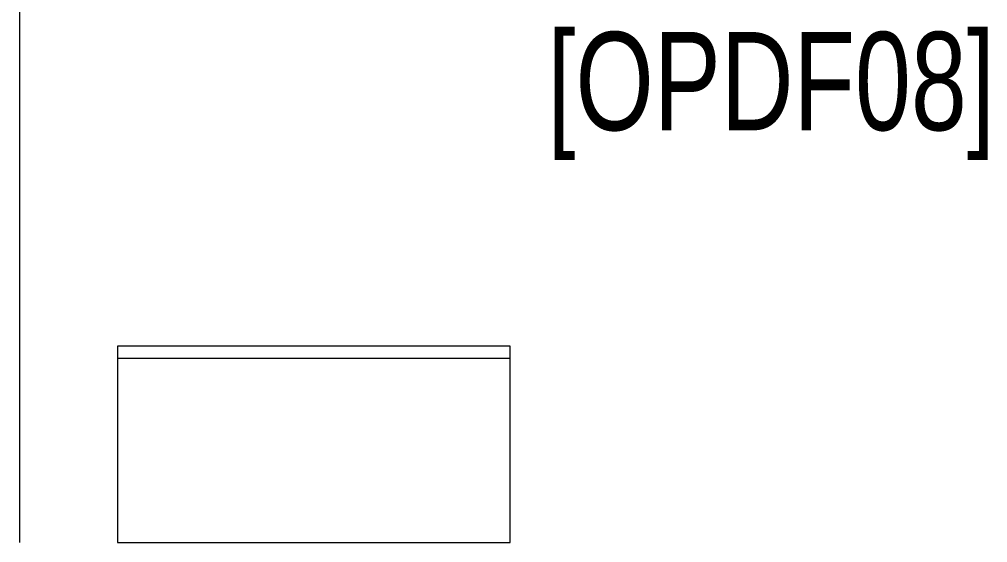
# Model space of a CAD drawing. Header units: millimetres. Extents: x -2143172 to 5255, y -610845 to 279739.
# Drawn here: x -1259091 to -1257118, y -26865 to -25800 of the extents above; entities that cross this region are included whole.
import ezdxf

# ---------------------------------------------------------------- set-up
doc = ezdxf.new("R2010")
doc.units = ezdxf.units.MM
doc.header["$LTSCALE"] = 30
doc.layers.get('0').update_dxf_attribs({"lineweight": 5})
for name, color, linetype, lineweight in [('72_EGR_BASE_TEXT', 7, 'Continuous', 5), ('LOADING', 163, 'Continuous', 5), ('Walls', 32, 'Continuous', 5)]:
    doc.layers.add(name, color=color, linetype=linetype, lineweight=lineweight)
doc.styles.add('X3G_ENTITY_9F38', font='swisscl.ttf', dxfattribs={"height": 0.2})

# ---------------------------------------------------------------- blocks, each defined once
blk = doc.blocks.new('GF21027-P')
at = {"color": 0}
for p, q in [((0.4, 0.4), (-0.4, 0.4)), ((-0.4, 0.4), (-0.4, 0)), ((0.4, 0), (0.4, 0.4)), ((-0.4, 0.025), (0.4, 0.025)), ((-0.4, 0), (0.4, 0))]:
    blk.add_line(p, q, dxfattribs=at)

msp = doc.modelspace()

# ---------------------------------------------------------------- linework, layer by layer
at = {"layer": 'Walls'}
msp.add_line((-1259090.9, -22514.7), (-1259090.9, -26864.7), dxfattribs=at)

# ---------------------------------------------------------------- block references
at = {"layer": 'LOADING', "color": 1, "xscale": 1000, "yscale": 1000, "zscale": 1000, "rotation": 180.0000000209116}
msp.add_blockref('GF21027-P', (-1258490.9, -26464.7, -0.1), dxfattribs=at)

# ---------------------------------------------------------------- texts
at = {"layer": '72_EGR_BASE_TEXT', "insert": (-1257559.1, -25825.3, 0), "char_height": 200, "attachment_point": 2, "style": 'X3G_ENTITY_9F38'}
msp.add_mtext('[OPDF08]', dxfattribs=at)

doc.saveas('drawing.dxf')
